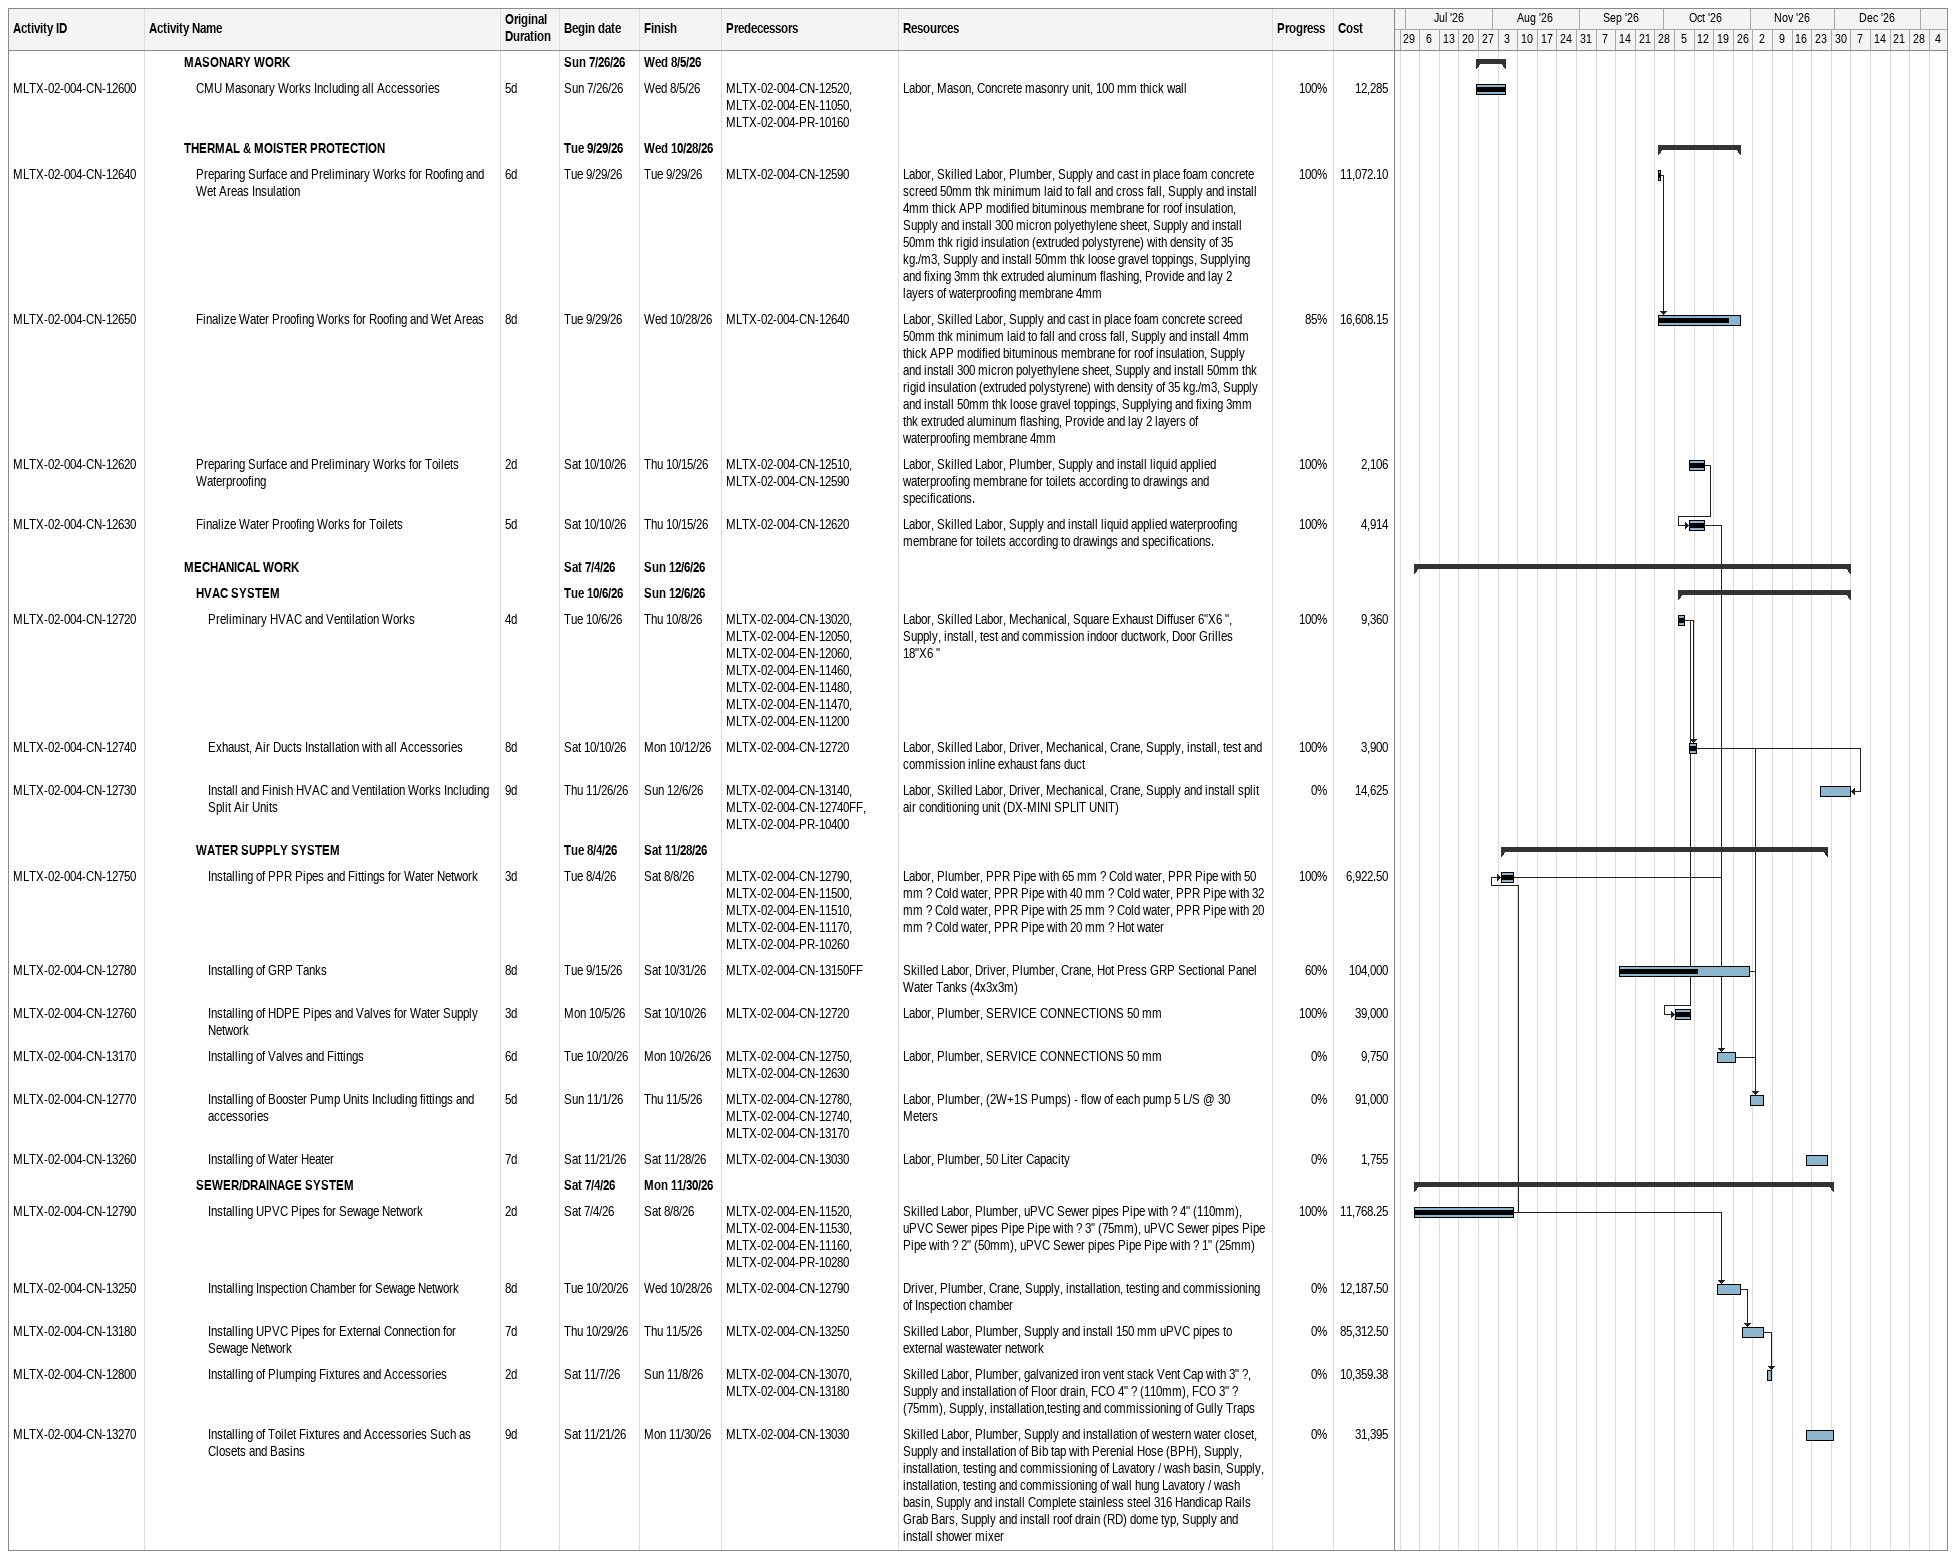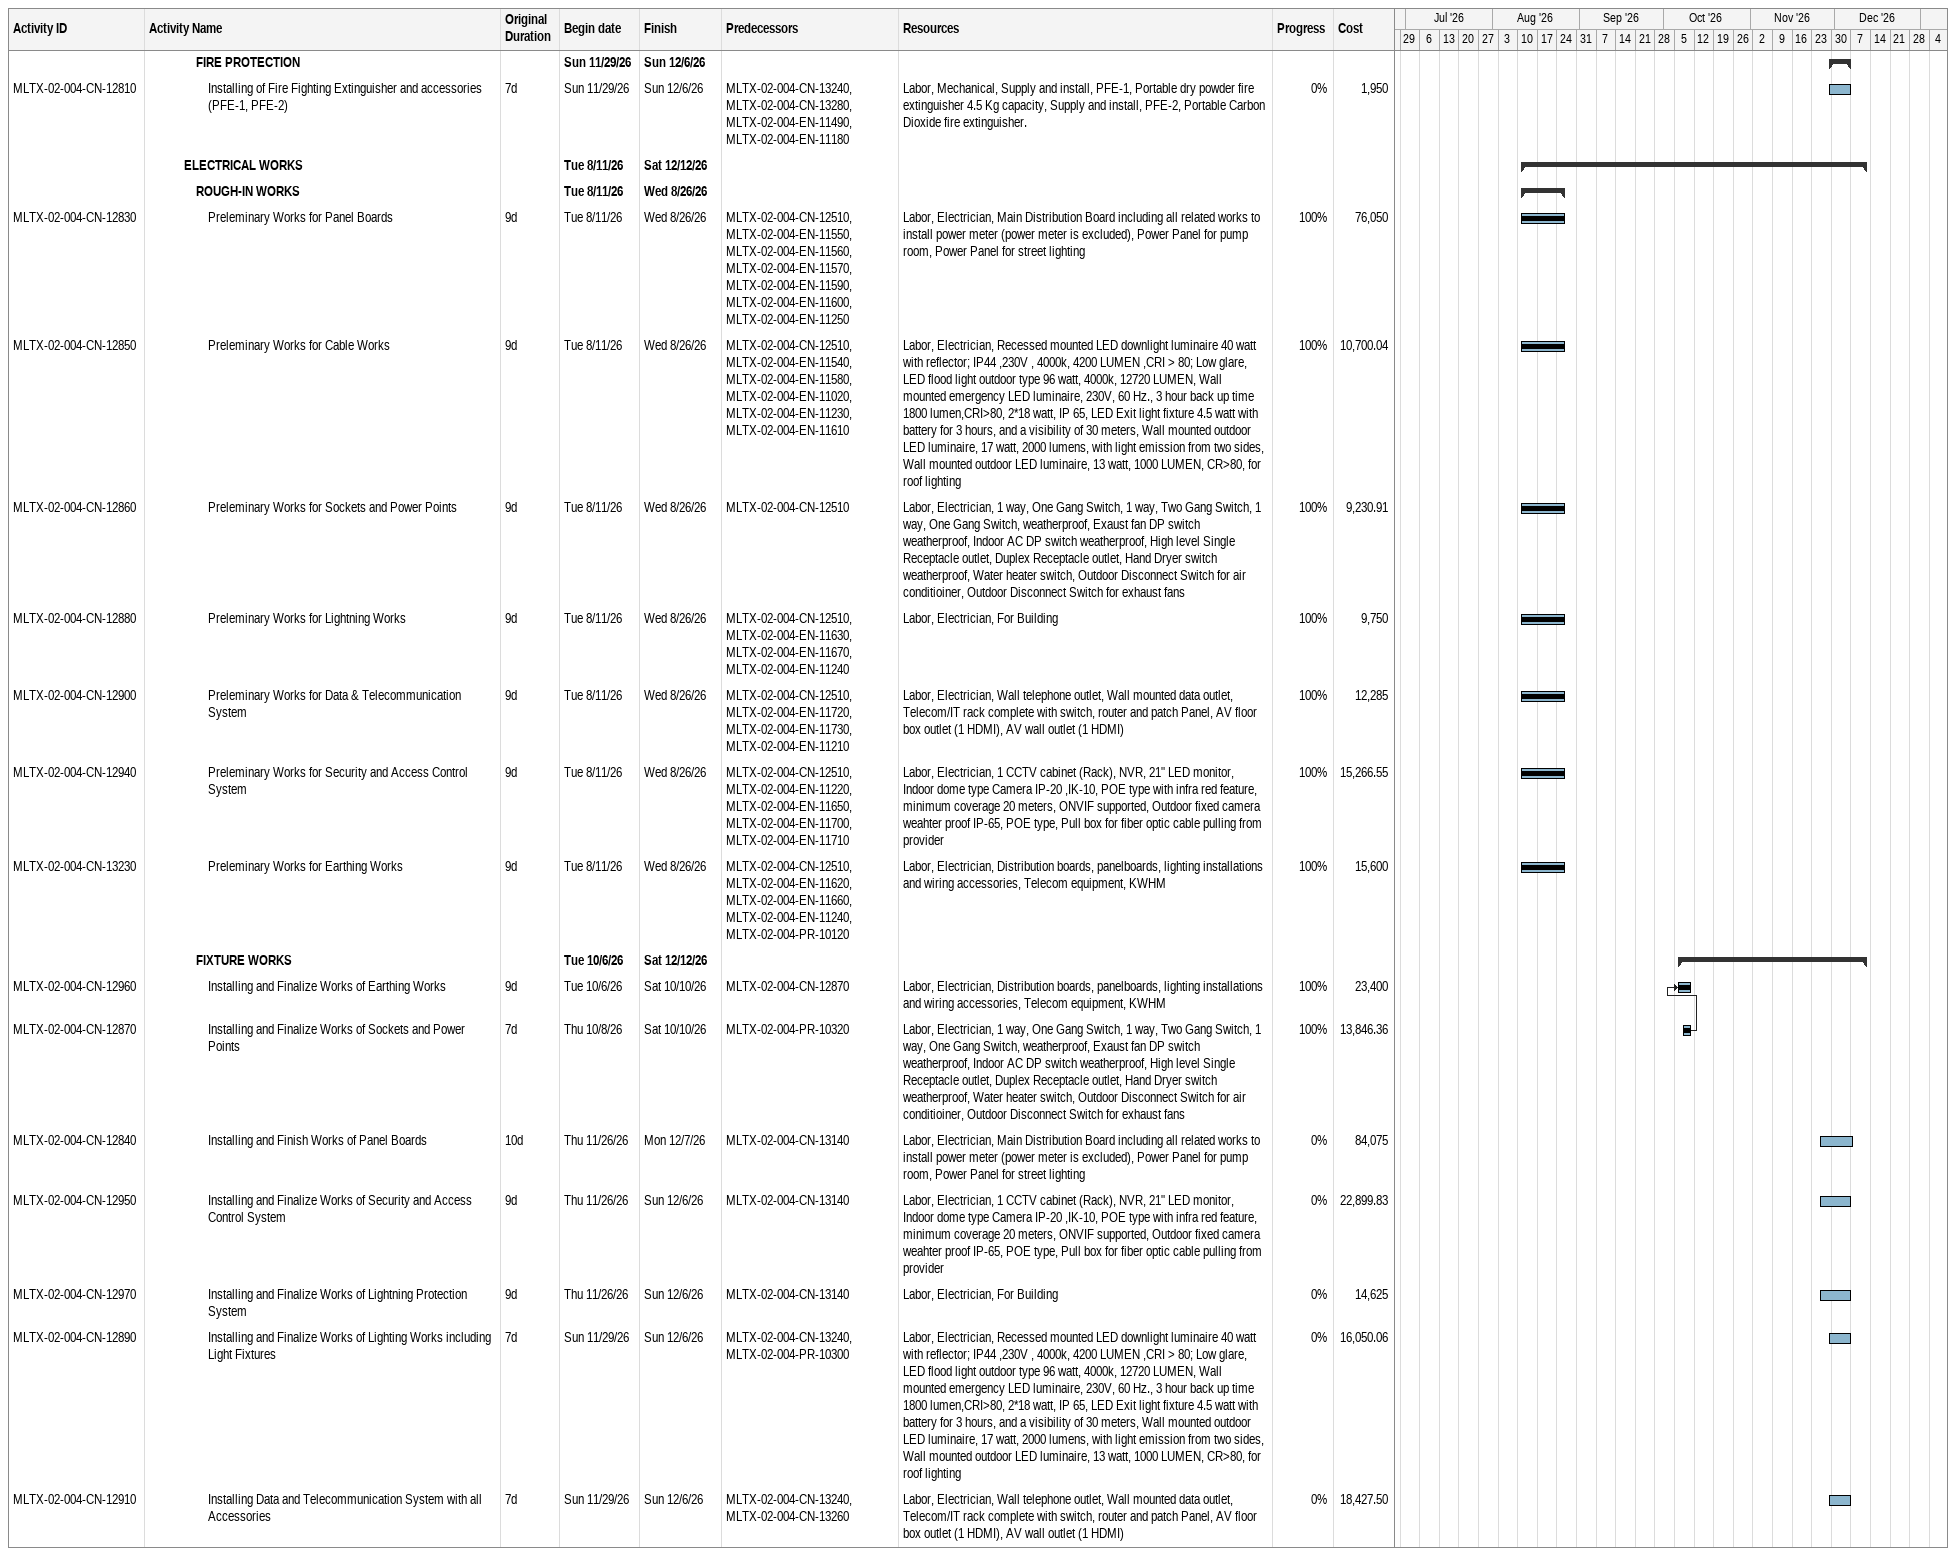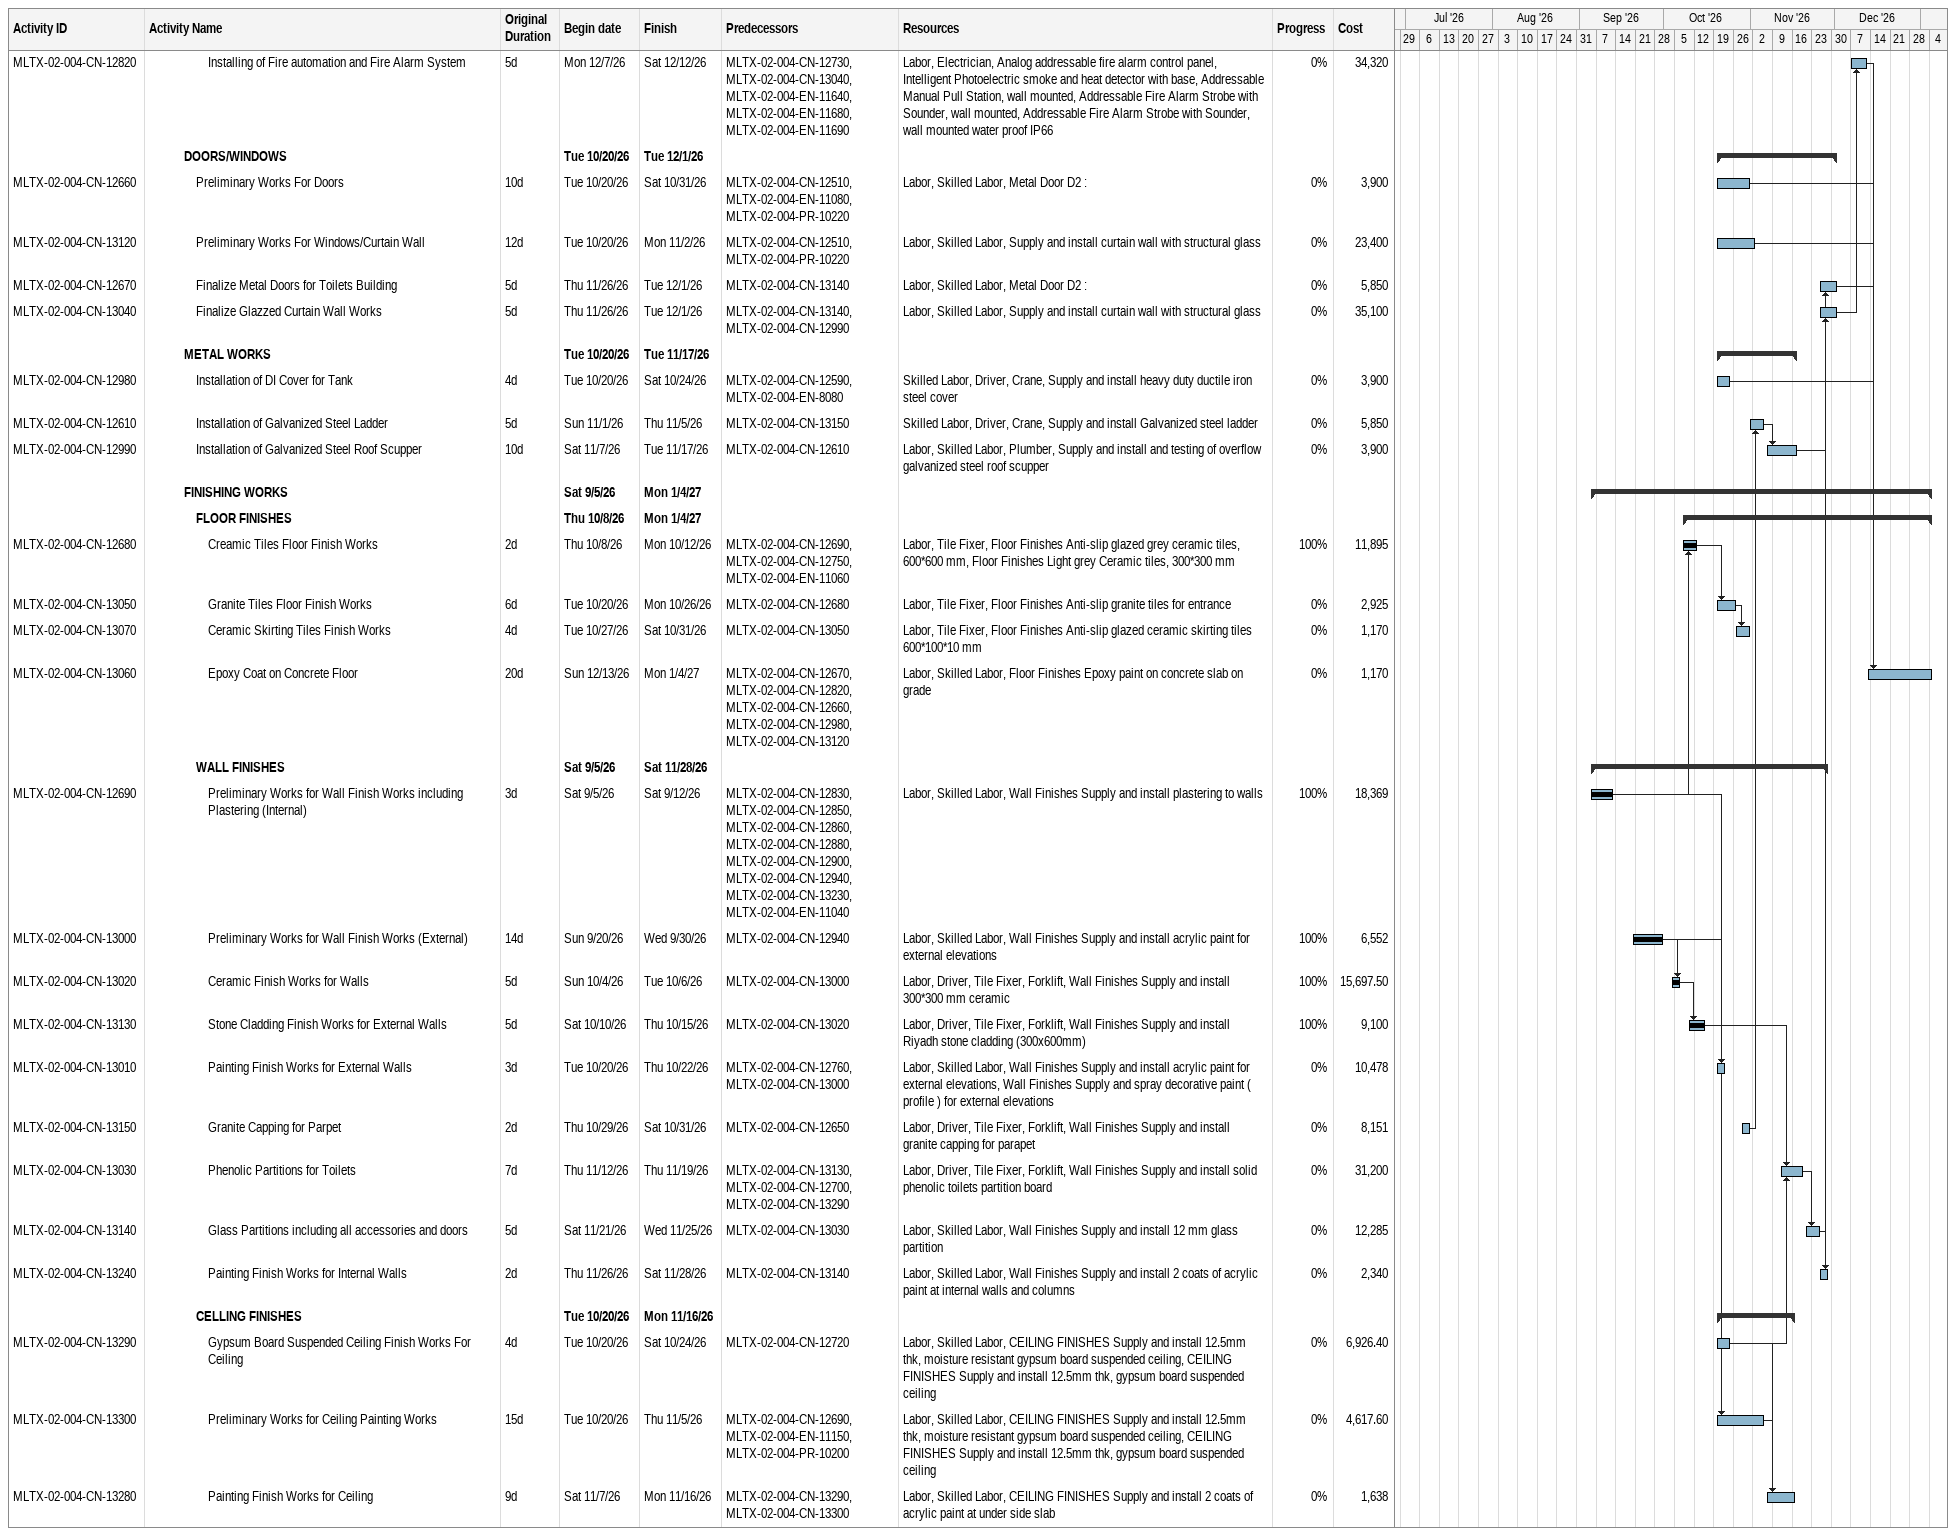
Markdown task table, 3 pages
| ID | Level | Task | Original duration | Start | Finish | Predecessors | Resources | % complete | Cost |
|---|---|---|---|---|---|---|---|---|---|
|  | 4 | **MASONARY WORK** |  | 2026-07-26 | 2026-08-05 |  |  |  |  |
| MLTX-02-004-CN-12600 | 5 | CMU Masonary Works Including all Accessories | 5d | 2026-07-26 | 2026-08-05 | MLTX-02-004-CN-12520, MLTX-02-004-EN-11050, MLTX-02-004-PR-10160 | Labor, Mason, Concrete masonry unit, 100 mm thick wall | 100 | 12285 |
|  | 4 | **THERMAL & MOISTER PROTECTION** |  | 2026-09-29 | 2026-10-28 |  |  |  |  |
| MLTX-02-004-CN-12640 | 5 | Preparing Surface and Preliminary Works for Roofing and Wet Areas Insulation | 6d | 2026-09-29 | 2026-09-29 | MLTX-02-004-CN-12590 | Labor, Skilled Labor, Plumber, Supply and cast in place foam concrete screed 50mm thk minimum laid to fall and cross fall, Supply and install 4mm thick APP modified bituminous membrane for roof insulation, Supply and install 300 micron polyethylene sheet, Supply and install 50mm thk rigid insulation (extruded polystyrene) with density of 35 kg./m3, Supply and install 50mm thk loose gravel toppings, Supplying and fixing 3mm thk extruded aluminum flashing, Provide and lay 2 layers of waterproofing membrane 4mm | 100 | 11072.10 |
| MLTX-02-004-CN-12650 | 5 | Finalize Water Proofing Works for Roofing and Wet Areas | 8d | 2026-09-29 | 2026-10-28 | MLTX-02-004-CN-12640 | Labor, Skilled Labor, Supply and cast in place foam concrete screed 50mm thk minimum laid to fall and cross fall, Supply and install 4mm thick APP modified bituminous membrane for roof insulation, Supply and install 300 micron polyethylene sheet, Supply and install 50mm thk rigid insulation (extruded polystyrene) with density of 35 kg./m3, Supply and install 50mm thk loose gravel toppings, Supplying and fixing 3mm thk extruded aluminum flashing, Provide and lay 2 layers of waterproofing membrane 4mm | 85 | 16608.15 |
| MLTX-02-004-CN-12620 | 5 | Preparing Surface and Preliminary Works for Toilets Waterproofing | 2d | 2026-10-10 | 2026-10-15 | MLTX-02-004-CN-12510, MLTX-02-004-CN-12590 | Labor, Skilled Labor, Plumber, Supply and install liquid applied waterproofing membrane for toilets according to drawings and specifications. | 100 | 2106 |
| MLTX-02-004-CN-12630 | 5 | Finalize Water Proofing Works for Toilets | 5d | 2026-10-10 | 2026-10-15 | MLTX-02-004-CN-12620 | Labor, Skilled Labor, Supply and install liquid applied waterproofing membrane for toilets according to drawings and specifications. | 100 | 4914 |
|  | 4 | **MECHANICAL WORK** |  | 2026-07-04 | 2026-12-06 |  |  |  |  |
|  | 5 | **HVAC SYSTEM** |  | 2026-10-06 | 2026-12-06 |  |  |  |  |
| MLTX-02-004-CN-12720 | 6 | Preliminary HVAC and Ventilation Works | 4d | 2026-10-06 | 2026-10-08 | MLTX-02-004-CN-13020, MLTX-02-004-EN-12050, MLTX-02-004-EN-12060, MLTX-02-004-EN-11460, MLTX-02-004-EN-11480, MLTX-02-004-EN-11470, MLTX-02-004-EN-11200 | Labor, Skilled Labor, Mechanical, Square Exhaust Diffuser 6"X6 ", Supply, install, test and commission indoor ductwork, Door Grilles 18"X6 " | 100 | 9360 |
| MLTX-02-004-CN-12740 | 6 | Exhaust, Air Ducts Installation with all Accessories | 8d | 2026-10-10 | 2026-10-12 | MLTX-02-004-CN-12720 | Labor, Skilled Labor, Driver, Mechanical, Crane, Supply, install, test and commission inline exhaust fans duct | 100 | 3900 |
| MLTX-02-004-CN-12730 | 6 | Install and Finish HVAC and Ventilation Works Including Split Air Units | 9d | 2026-11-26 | 2026-12-06 | MLTX-02-004-CN-13140, MLTX-02-004-CN-12740FF, MLTX-02-004-PR-10400 | Labor, Skilled Labor, Driver, Mechanical, Crane, Supply and install split air conditioning unit (DX-MINI SPLIT UNIT) | 0 | 14625 |
|  | 5 | **WATER SUPPLY SYSTEM** |  | 2026-08-04 | 2026-11-28 |  |  |  |  |
| MLTX-02-004-CN-12750 | 6 | Installing of PPR Pipes and Fittings for Water Network | 3d | 2026-08-04 | 2026-08-08 | MLTX-02-004-CN-12790, MLTX-02-004-EN-11500, MLTX-02-004-EN-11510, MLTX-02-004-EN-11170, MLTX-02-004-PR-10260 | Labor, Plumber, PPR Pipe with 65 mm ? Cold water, PPR Pipe with 50 mm ? Cold water, PPR Pipe with 40 mm ? Cold water, PPR Pipe with 32 mm ? Cold water, PPR Pipe with 25 mm ? Cold water, PPR Pipe with 20 mm ? Cold water, PPR Pipe with 20 mm ? Hot water | 100 | 6922.50 |
| MLTX-02-004-CN-12780 | 6 | Installing of GRP Tanks | 8d | 2026-09-15 | 2026-10-31 | MLTX-02-004-CN-13150FF | Skilled Labor, Driver, Plumber, Crane, Hot Press GRP Sectional Panel Water Tanks (4x3x3m) | 60 | 104000 |
| MLTX-02-004-CN-12760 | 6 | Installing of HDPE Pipes and Valves for Water Supply Network | 3d | 2026-10-05 | 2026-10-10 | MLTX-02-004-CN-12720 | Labor, Plumber, SERVICE CONNECTIONS 50 mm | 100 | 39000 |
| MLTX-02-004-CN-13170 | 6 | Installing of Valves and Fittings | 6d | 2026-10-20 | 2026-10-26 | MLTX-02-004-CN-12750, MLTX-02-004-CN-12630 | Labor, Plumber, SERVICE CONNECTIONS 50 mm | 0 | 9750 |
| MLTX-02-004-CN-12770 | 6 | Installing of Booster Pump Units Including fittings and accessories | 5d | 2026-11-01 | 2026-11-05 | MLTX-02-004-CN-12780, MLTX-02-004-CN-12740, MLTX-02-004-CN-13170 | Labor, Plumber, (2W+1S Pumps) - flow of each pump 5 L/S @ 30 Meters | 0 | 91000 |
| MLTX-02-004-CN-13260 | 6 | Installing of Water Heater | 7d | 2026-11-21 | 2026-11-28 | MLTX-02-004-CN-13030 | Labor, Plumber, 50 Liter Capacity | 0 | 1755 |
|  | 5 | **SEWER/DRAINAGE SYSTEM** |  | 2026-07-04 | 2026-11-30 |  |  |  |  |
| MLTX-02-004-CN-12790 | 6 | Installing UPVC Pipes for Sewage Network | 2d | 2026-07-04 | 2026-08-08 | MLTX-02-004-EN-11520, MLTX-02-004-EN-11530, MLTX-02-004-EN-11160, MLTX-02-004-PR-10280 | Skilled Labor, Plumber, uPVC Sewer pipes Pipe with ? 4" (110mm), uPVC Sewer pipes Pipe Pipe with ? 3" (75mm), uPVC Sewer pipes Pipe Pipe with ? 2" (50mm), uPVC Sewer pipes Pipe Pipe with ? 1" (25mm) | 100 | 11768.25 |
| MLTX-02-004-CN-13250 | 6 | Installing Inspection Chamber for Sewage Network | 8d | 2026-10-20 | 2026-10-28 | MLTX-02-004-CN-12790 | Driver, Plumber, Crane, Supply, installation, testing and commissioning of Inspection chamber | 0 | 12187.50 |
| MLTX-02-004-CN-13180 | 6 | Installing UPVC Pipes for External Connection for Sewage Network | 7d | 2026-10-29 | 2026-11-05 | MLTX-02-004-CN-13250 | Skilled Labor, Plumber, Supply and install 150 mm uPVC pipes to external wastewater network | 0 | 85312.50 |
| MLTX-02-004-CN-12800 | 6 | Installing of Plumping Fixtures and Accessories | 2d | 2026-11-07 | 2026-11-08 | MLTX-02-004-CN-13070, MLTX-02-004-CN-13180 | Skilled Labor, Plumber, galvanized iron vent stack Vent Cap with 3" ?, Supply and installation of Floor drain, FCO 4" ? (110mm), FCO 3" ? (75mm), Supply, installation,testing and commissioning of Gully Traps | 0 | 10359.38 |
| MLTX-02-004-CN-13270 | 6 | Installing of Toilet Fixtures and Accessories Such as Closets and Basins | 9d | 2026-11-21 | 2026-11-30 | MLTX-02-004-CN-13030 | Skilled Labor, Plumber, Supply and installation of western water closet, Supply and installation of Bib tap with Perenial Hose (BPH), Supply, installation, testing and commissioning of Lavatory / wash basin, Supply, installation, testing and commissioning of wall hung Lavatory / wash basin, Supply and install Complete stainless steel 316 Handicap Rails Grab Bars, Supply and install roof drain (RD) dome typ, Supply and install shower mixer | 0 | 31395 |
|  | 5 | **FIRE PROTECTION** |  | 2026-11-29 | 2026-12-06 |  |  |  |  |
| MLTX-02-004-CN-12810 | 6 | Installing of Fire Fighting Extinguisher and accessories (PFE-1, PFE-2) | 7d | 2026-11-29 | 2026-12-06 | MLTX-02-004-CN-13240, MLTX-02-004-CN-13280, MLTX-02-004-EN-11490, MLTX-02-004-EN-11180 | Labor, Mechanical, Supply and install, PFE-1, Portable dry powder fire extinguisher 4.5 Kg capacity, Supply and install, PFE-2, Portable Carbon Dioxide fire extinguisher. | 0 | 1950 |
|  | 4 | **ELECTRICAL WORKS** |  | 2026-08-11 | 2026-12-12 |  |  |  |  |
|  | 5 | **ROUGH-IN WORKS** |  | 2026-08-11 | 2026-08-26 |  |  |  |  |
| MLTX-02-004-CN-12830 | 6 | Preleminary Works for Panel Boards | 9d | 2026-08-11 | 2026-08-26 | MLTX-02-004-CN-12510, MLTX-02-004-EN-11550, MLTX-02-004-EN-11560, MLTX-02-004-EN-11570, MLTX-02-004-EN-11590, MLTX-02-004-EN-11600, MLTX-02-004-EN-11250 | Labor, Electrician, Main Distribution Board including all related works to install power meter (power meter is excluded), Power Panel for pump room, Power Panel for street lighting | 100 | 76050 |
| MLTX-02-004-CN-12850 | 6 | Preleminary Works for Cable Works | 9d | 2026-08-11 | 2026-08-26 | MLTX-02-004-CN-12510, MLTX-02-004-EN-11540, MLTX-02-004-EN-11580, MLTX-02-004-EN-11020, MLTX-02-004-EN-11230, MLTX-02-004-EN-11610 | Labor, Electrician, Recessed mounted LED downlight luminaire 40 watt with reflector; IP44 ,230V , 4000k, 4200 LUMEN ,CRI > 80; Low glare, LED flood light outdoor type 96 watt, 4000k, 12720 LUMEN, Wall mounted emergency LED luminaire, 230V, 60 Hz., 3 hour back up time 1800 lumen,CRI>80, 2*18 watt, IP 65, LED Exit light fixture 4.5 watt with battery for 3 hours, and a visibility of 30 meters, Wall mounted outdoor LED luminaire, 17 watt, 2000 lumens, with light emission from two sides, Wall mounted outdoor LED luminaire, 13 watt, 1000 LUMEN, CR>80, for roof lighting | 100 | 10700.04 |
| MLTX-02-004-CN-12860 | 6 | Preleminary Works for Sockets and Power Points | 9d | 2026-08-11 | 2026-08-26 | MLTX-02-004-CN-12510 | Labor, Electrician, 1 way, One Gang Switch, 1 way, Two Gang Switch, 1 way, One Gang Switch, weatherproof, Exaust fan DP switch weatherproof, Indoor AC DP switch weatherproof, High level Single Receptacle outlet, Duplex Receptacle outlet, Hand Dryer switch weatherproof, Water heater switch, Outdoor Disconnect Switch for air conditioiner, Outdoor Disconnect Switch for exhaust fans | 100 | 9230.91 |
| MLTX-02-004-CN-12880 | 6 | Preleminary Works for Lightning Works | 9d | 2026-08-11 | 2026-08-26 | MLTX-02-004-CN-12510, MLTX-02-004-EN-11630, MLTX-02-004-EN-11670, MLTX-02-004-EN-11240 | Labor, Electrician, For Building | 100 | 9750 |
| MLTX-02-004-CN-12900 | 6 | Preleminary Works for Data & Telecommunication System | 9d | 2026-08-11 | 2026-08-26 | MLTX-02-004-CN-12510, MLTX-02-004-EN-11720, MLTX-02-004-EN-11730, MLTX-02-004-EN-11210 | Labor, Electrician, Wall telephone outlet, Wall mounted data outlet, Telecom/IT rack complete with switch, router and patch Panel, AV floor box outlet (1 HDMI), AV wall outlet (1 HDMI) | 100 | 12285 |
| MLTX-02-004-CN-12940 | 6 | Preleminary Works for Security and Access Control System | 9d | 2026-08-11 | 2026-08-26 | MLTX-02-004-CN-12510, MLTX-02-004-EN-11220, MLTX-02-004-EN-11650, MLTX-02-004-EN-11700, MLTX-02-004-EN-11710 | Labor, Electrician, 1 CCTV cabinet (Rack), NVR, 21" LED monitor, Indoor dome type Camera IP-20 ,IK-10, POE type with infra red feature, minimum coverage 20 meters, ONVIF supported, Outdoor fixed camera weahter proof IP-65, POE type, Pull box for fiber optic cable pulling from provider | 100 | 15266.55 |
| MLTX-02-004-CN-13230 | 6 | Preleminary Works for Earthing Works | 9d | 2026-08-11 | 2026-08-26 | MLTX-02-004-CN-12510, MLTX-02-004-EN-11620, MLTX-02-004-EN-11660, MLTX-02-004-EN-11240, MLTX-02-004-PR-10120 | Labor, Electrician, Distribution boards, panelboards, lighting installations and wiring accessories, Telecom equipment, KWHM | 100 | 15600 |
|  | 5 | **FIXTURE WORKS** |  | 2026-10-06 | 2026-12-12 |  |  |  |  |
| MLTX-02-004-CN-12960 | 6 | Installing and Finalize Works of Earthing Works | 9d | 2026-10-06 | 2026-10-10 | MLTX-02-004-CN-12870 | Labor, Electrician, Distribution boards, panelboards, lighting installations and wiring accessories, Telecom equipment, KWHM | 100 | 23400 |
| MLTX-02-004-CN-12870 | 6 | Installing and Finalize Works of Sockets and Power Points | 7d | 2026-10-08 | 2026-10-10 | MLTX-02-004-PR-10320 | Labor, Electrician, 1 way, One Gang Switch, 1 way, Two Gang Switch, 1 way, One Gang Switch, weatherproof, Exaust fan DP switch weatherproof, Indoor AC DP switch weatherproof, High level Single Receptacle outlet, Duplex Receptacle outlet, Hand Dryer switch weatherproof, Water heater switch, Outdoor Disconnect Switch for air conditioiner, Outdoor Disconnect Switch for exhaust fans | 100 | 13846.36 |
| MLTX-02-004-CN-12840 | 6 | Installing and Finish Works of Panel Boards | 10d | 2026-11-26 | 2026-12-07 | MLTX-02-004-CN-13140 | Labor, Electrician, Main Distribution Board including all related works to install power meter (power meter is excluded), Power Panel for pump room, Power Panel for street lighting | 0 | 84075 |
| MLTX-02-004-CN-12950 | 6 | Installing and Finalize Works of Security and Access Control System | 9d | 2026-11-26 | 2026-12-06 | MLTX-02-004-CN-13140 | Labor, Electrician, 1 CCTV cabinet (Rack), NVR, 21" LED monitor, Indoor dome type Camera IP-20 ,IK-10, POE type with infra red feature, minimum coverage 20 meters, ONVIF supported, Outdoor fixed camera weahter proof IP-65, POE type, Pull box for fiber optic cable pulling from provider | 0 | 22899.83 |
| MLTX-02-004-CN-12970 | 6 | Installing and Finalize Works of Lightning Protection System | 9d | 2026-11-26 | 2026-12-06 | MLTX-02-004-CN-13140 | Labor, Electrician, For Building | 0 | 14625 |
| MLTX-02-004-CN-12890 | 6 | Installing and Finalize Works of Lighting Works including Light Fixtures | 7d | 2026-11-29 | 2026-12-06 | MLTX-02-004-CN-13240, MLTX-02-004-PR-10300 | Labor, Electrician, Recessed mounted LED downlight luminaire 40 watt with reflector; IP44 ,230V , 4000k, 4200 LUMEN ,CRI > 80; Low glare, LED flood light outdoor type 96 watt, 4000k, 12720 LUMEN, Wall mounted emergency LED luminaire, 230V, 60 Hz., 3 hour back up time 1800 lumen,CRI>80, 2*18 watt, IP 65, LED Exit light fixture 4.5 watt with battery for 3 hours, and a visibility of 30 meters, Wall mounted outdoor LED luminaire, 17 watt, 2000 lumens, with light emission from two sides, Wall mounted outdoor LED luminaire, 13 watt, 1000 LUMEN, CR>80, for roof lighting | 0 | 16050.06 |
| MLTX-02-004-CN-12910 | 6 | Installing Data and Telecommunication System with all Accessories | 7d | 2026-11-29 | 2026-12-06 | MLTX-02-004-CN-13240, MLTX-02-004-CN-13260 | Labor, Electrician, Wall telephone outlet, Wall mounted data outlet, Telecom/IT rack complete with switch, router and patch Panel, AV floor box outlet (1 HDMI), AV wall outlet (1 HDMI) | 0 | 18427.50 |
| MLTX-02-004-CN-12820 | 6 | Installing of Fire automation and Fire Alarm System | 5d | 2026-12-07 | 2026-12-12 | MLTX-02-004-CN-12730, MLTX-02-004-CN-13040, MLTX-02-004-EN-11640, MLTX-02-004-EN-11680, MLTX-02-004-EN-11690 | Labor, Electrician, Analog addressable fire alarm control panel, Intelligent Photoelectric smoke and heat detector with base, Addressable Manual Pull Station, wall mounted, Addressable Fire Alarm Strobe with Sounder, wall mounted, Addressable Fire Alarm Strobe with Sounder, wall mounted water proof IP66 | 0 | 34320 |
|  | 4 | **DOORS/WINDOWS** |  | 2026-10-20 | 2026-12-01 |  |  |  |  |
| MLTX-02-004-CN-12660 | 5 | Preliminary Works For Doors | 10d | 2026-10-20 | 2026-10-31 | MLTX-02-004-CN-12510, MLTX-02-004-EN-11080, MLTX-02-004-PR-10220 | Labor, Skilled Labor, Metal Door D2 : | 0 | 3900 |
| MLTX-02-004-CN-13120 | 5 | Preliminary Works For Windows/Curtain Wall | 12d | 2026-10-20 | 2026-11-02 | MLTX-02-004-CN-12510, MLTX-02-004-PR-10220 | Labor, Skilled Labor, Supply and install curtain wall with structural glass | 0 | 23400 |
| MLTX-02-004-CN-12670 | 5 | Finalize Metal Doors for Toilets Building | 5d | 2026-11-26 | 2026-12-01 | MLTX-02-004-CN-13140 | Labor, Skilled Labor, Metal Door D2 : | 0 | 5850 |
| MLTX-02-004-CN-13040 | 5 | Finalize Glazzed Curtain Wall Works | 5d | 2026-11-26 | 2026-12-01 | MLTX-02-004-CN-13140, MLTX-02-004-CN-12990 | Labor, Skilled Labor, Supply and install curtain wall with structural glass | 0 | 35100 |
|  | 4 | **METAL WORKS** |  | 2026-10-20 | 2026-11-17 |  |  |  |  |
| MLTX-02-004-CN-12980 | 5 | Installation of DI Cover for Tank | 4d | 2026-10-20 | 2026-10-24 | MLTX-02-004-CN-12590, MLTX-02-004-EN-8080 | Skilled Labor, Driver, Crane, Supply and install heavy duty ductile iron steel cover | 0 | 3900 |
| MLTX-02-004-CN-12610 | 5 | Installation of Galvanized Steel Ladder | 5d | 2026-11-01 | 2026-11-05 | MLTX-02-004-CN-13150 | Skilled Labor, Driver, Crane, Supply and install Galvanized steel ladder | 0 | 5850 |
| MLTX-02-004-CN-12990 | 5 | Installation of Galvanized Steel Roof Scupper | 10d | 2026-11-07 | 2026-11-17 | MLTX-02-004-CN-12610 | Labor, Skilled Labor, Plumber, Supply and install and testing of overflow galvanized steel roof scupper | 0 | 3900 |
|  | 4 | **FINISHING WORKS** |  | 2026-09-05 | 2027-01-04 |  |  |  |  |
|  | 5 | **FLOOR FINISHES** |  | 2026-10-08 | 2027-01-04 |  |  |  |  |
| MLTX-02-004-CN-12680 | 6 | Creamic Tiles Floor Finish Works | 2d | 2026-10-08 | 2026-10-12 | MLTX-02-004-CN-12690, MLTX-02-004-CN-12750, MLTX-02-004-EN-11060 | Labor, Tile Fixer, Floor Finishes Anti-slip glazed grey ceramic tiles, 600*600 mm, Floor Finishes Light grey Ceramic tiles, 300*300 mm | 100 | 11895 |
| MLTX-02-004-CN-13050 | 6 | Granite Tiles Floor Finish Works | 6d | 2026-10-20 | 2026-10-26 | MLTX-02-004-CN-12680 | Labor, Tile Fixer, Floor Finishes Anti-slip granite tiles for entrance | 0 | 2925 |
| MLTX-02-004-CN-13070 | 6 | Ceramic Skirting Tiles Finish Works | 4d | 2026-10-27 | 2026-10-31 | MLTX-02-004-CN-13050 | Labor, Tile Fixer, Floor Finishes Anti-slip glazed ceramic skirting tiles 600*100*10 mm | 0 | 1170 |
| MLTX-02-004-CN-13060 | 6 | Epoxy Coat on Concrete Floor | 20d | 2026-12-13 | 2027-01-04 | MLTX-02-004-CN-12670, MLTX-02-004-CN-12820, MLTX-02-004-CN-12660, MLTX-02-004-CN-12980, MLTX-02-004-CN-13120 | Labor, Skilled Labor, Floor Finishes Epoxy paint on concrete slab on grade | 0 | 1170 |
|  | 5 | **WALL FINISHES** |  | 2026-09-05 | 2026-11-28 |  |  |  |  |
| MLTX-02-004-CN-12690 | 6 | Preliminary Works for Wall Finish Works including Plastering (Internal) | 3d | 2026-09-05 | 2026-09-12 | MLTX-02-004-CN-12830, MLTX-02-004-CN-12850, MLTX-02-004-CN-12860, MLTX-02-004-CN-12880, MLTX-02-004-CN-12900, MLTX-02-004-CN-12940, MLTX-02-004-CN-13230, MLTX-02-004-EN-11040 | Labor, Skilled Labor, Wall Finishes Supply and install plastering to walls | 100 | 18369 |
| MLTX-02-004-CN-13000 | 6 | Preliminary Works for Wall Finish Works (External) | 14d | 2026-09-20 | 2026-09-30 | MLTX-02-004-CN-12940 | Labor, Skilled Labor, Wall Finishes Supply and install acrylic paint for external elevations | 100 | 6552 |
| MLTX-02-004-CN-13020 | 6 | Ceramic Finish Works for Walls | 5d | 2026-10-04 | 2026-10-06 | MLTX-02-004-CN-13000 | Labor, Driver, Tile Fixer, Forklift, Wall Finishes Supply and install 300*300 mm ceramic | 100 | 15697.50 |
| MLTX-02-004-CN-13130 | 6 | Stone Cladding Finish Works for External Walls | 5d | 2026-10-10 | 2026-10-15 | MLTX-02-004-CN-13020 | Labor, Driver, Tile Fixer, Forklift, Wall Finishes Supply and install Riyadh stone cladding (300x600mm) | 100 | 9100 |
| MLTX-02-004-CN-13010 | 6 | Painting Finish Works for External Walls | 3d | 2026-10-20 | 2026-10-22 | MLTX-02-004-CN-12760, MLTX-02-004-CN-13000 | Labor, Skilled Labor, Wall Finishes Supply and install acrylic paint for external elevations, Wall Finishes Supply and spray decorative paint ( profile ) for external elevations | 0 | 10478 |
| MLTX-02-004-CN-13150 | 6 | Granite Capping for Parpet | 2d | 2026-10-29 | 2026-10-31 | MLTX-02-004-CN-12650 | Labor, Driver, Tile Fixer, Forklift, Wall Finishes Supply and install granite capping for parapet | 0 | 8151 |
| MLTX-02-004-CN-13030 | 6 | Phenolic Partitions for Toilets | 7d | 2026-11-12 | 2026-11-19 | MLTX-02-004-CN-13130, MLTX-02-004-CN-12700, MLTX-02-004-CN-13290 | Labor, Driver, Tile Fixer, Forklift, Wall Finishes Supply and install solid phenolic toilets partition board | 0 | 31200 |
| MLTX-02-004-CN-13140 | 6 | Glass Partitions including all accessories and doors | 5d | 2026-11-21 | 2026-11-25 | MLTX-02-004-CN-13030 | Labor, Skilled Labor, Wall Finishes Supply and install 12 mm glass partition | 0 | 12285 |
| MLTX-02-004-CN-13240 | 6 | Painting Finish Works for Internal Walls | 2d | 2026-11-26 | 2026-11-28 | MLTX-02-004-CN-13140 | Labor, Skilled Labor, Wall Finishes Supply and install 2 coats of acrylic paint at internal walls and columns | 0 | 2340 |
|  | 5 | **CELLING FINISHES** |  | 2026-10-20 | 2026-11-16 |  |  |  |  |
| MLTX-02-004-CN-13290 | 6 | Gypsum Board Suspended Ceiling Finish Works For Ceiling | 4d | 2026-10-20 | 2026-10-24 | MLTX-02-004-CN-12720 | Labor, Skilled Labor, CEILING FINISHES Supply and install 12.5mm thk, moisture resistant gypsum board suspended ceiling, CEILING FINISHES Supply and install 12.5mm thk, gypsum board suspended ceiling | 0 | 6926.40 |
| MLTX-02-004-CN-13300 | 6 | Preliminary Works for Ceiling Painting Works | 15d | 2026-10-20 | 2026-11-05 | MLTX-02-004-CN-12690, MLTX-02-004-EN-11150, MLTX-02-004-PR-10200 | Labor, Skilled Labor, CEILING FINISHES Supply and install 12.5mm thk, moisture resistant gypsum board suspended ceiling, CEILING FINISHES Supply and install 12.5mm thk, gypsum board suspended ceiling | 0 | 4617.60 |
| MLTX-02-004-CN-13280 | 6 | Painting Finish Works for Ceiling | 9d | 2026-11-07 | 2026-11-16 | MLTX-02-004-CN-13290, MLTX-02-004-CN-13300 | Labor, Skilled Labor, CEILING FINISHES Supply and install 2 coats of acrylic paint at under side slab | 0 | 1638 |
